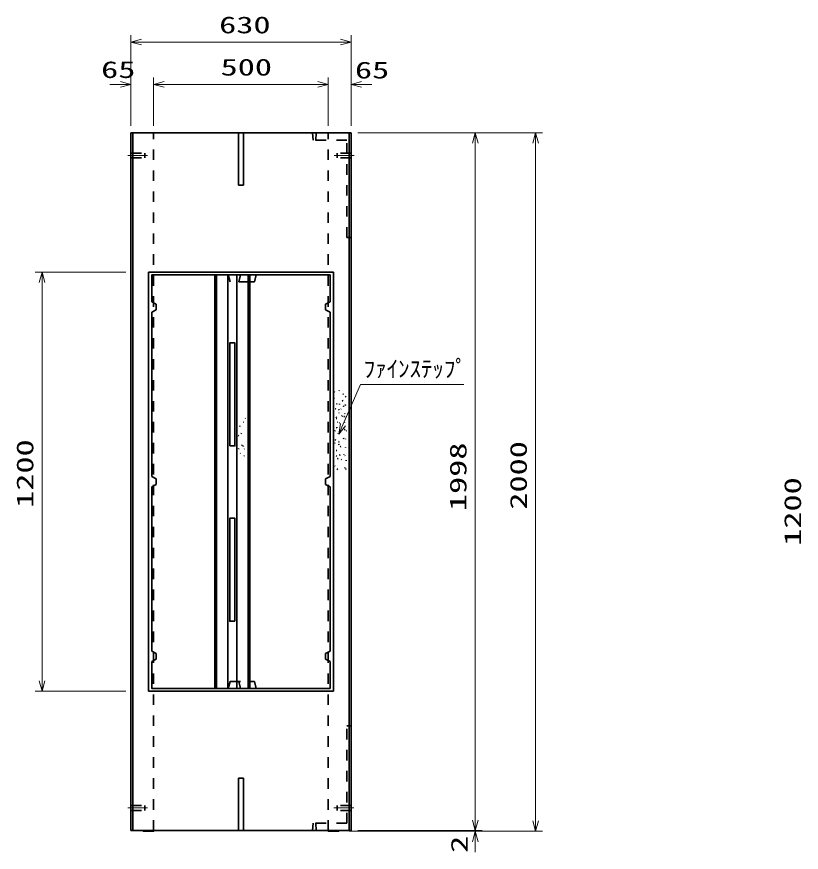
# Model space of a CAD drawing. Units: millimetres on the paper. Extents: x 0 to 841, y 0 to 594.
# Drawn here: x 299.5 to 411.8, y 266.4 to 386.1 of the extents above; entities that cross this region are included whole.
import ezdxf
from ezdxf.enums import TextEntityAlignment as Align

# ---------------------------------------------------------------- set-up
doc = ezdxf.new("R2010")
doc.units = ezdxf.units.MM
doc.linetypes.add('USER1', pattern=[3, 1.5, -1.5])
doc.linetypes.add('USER2', pattern=[18.5, 12, -1.5, 3.5, -1.5])
for name, color, linetype, lineweight in [('D-BMK（構造物基準線）', 2, 'USER2', 18), ('D-STR-DIM（寸法）', 7, 'Continuous', 13), ('D-STR-HTXT（旗上げ）', 7, 'Continuous', 13), ('D-STR（構造物）', 1, 'Continuous', 35)]:
    doc.layers.add(name, color=color, linetype=linetype, lineweight=lineweight)
doc.styles.add('ＭＳ ゴシック', font='')
doc.styles.get('ＭＳ ゴシック').set_extended_font_data('MS Gothic')

# ---------------------------------------------------------------- blocks, each defined once
blk = doc.blocks.new('_Open30')
at = {"color": 7, "linetype": 'Continuous', "lineweight": 13}
for p, q in [((-1, 0.2679), (0, 0)), ((0, 0), (-1, -0.2679)), ((0, 0), (-1, 0))]:
    blk.add_line(p, q, dxfattribs=at)

msp = doc.modelspace()

# ---------------------------------------------------------------- linework, layer by layer
at = {"layer": 'D-BMK（構造物基準線）'}
for p, q in [((315.383, 366.196), (318.233, 366.196)), ((347.808, 366.196), (344.958, 366.196)), ((315.383, 272.796), (318.233, 272.796)), ((344.883, 272.796), (347.733, 272.796))]:
    msp.add_line(p, q, dxfattribs=at)
at = {"layer": 'D-STR-DIM（寸法）'}
for p, q in [((315.846, 370.446), (315.846, 383.423)), ((347.346, 377.403), (347.346, 383.423)), ((317.346, 382.423), (345.846, 382.423)), ((315.846, 370.446), (315.846, 377.373)), ((319.096, 370.446), (319.096, 377.373)), ((319.096, 370.446), (319.096, 377.373)), ((344.096, 370.446), (344.096, 377.373)), ((344.096, 370.446), (344.096, 377.373)), ((347.346, 370.446), (347.346, 377.373)), ((314.346, 376.373), (312.846, 376.373)), ((320.596, 376.373), (342.596, 376.373)), ((320.596, 376.373), (322.096, 376.373)), ((342.596, 376.373), (341.096, 376.373)), ((348.846, 376.373), (350.346, 376.373)), ((348.346, 369.446), (366.135, 369.446)), ((364.698, 369.446), (374.775, 369.446)), ((365.135, 271.046), (365.135, 367.946)), ((373.775, 270.946), (373.775, 367.946)), ((315.096, 349.496), (302.132, 349.496)), ((303.132, 290.996), (303.132, 347.996)), ((315.096, 289.496), (302.132, 289.496)), ((365.135, 271.046), (365.135, 272.546)), ((347.096, 269.446), (366.135, 269.446)), ((348.346, 269.546), (366.135, 269.546)), ((348.346, 269.546), (366.135, 269.546)), ((363.698, 269.446), (374.775, 269.446)), ((365.135, 267.946), (365.135, 266.446))]:
    msp.add_line(p, q, dxfattribs=at)
at = {"layer": 'D-STR-HTXT（旗上げ）'}
msp.add_lwpolyline([(363.519, 333.405), (348.689, 333.405), (346.189, 327.654)], dxfattribs=at)
at = {"layer": 'D-STR（構造物）'}
for p, q in [((315.846, 269.546), (315.846, 369.446)), ((315.846, 369.446), (347.346, 369.446)), ((316.096, 269.546), (316.096, 369.446)), ((331.221, 369.446), (331.221, 361.946)), ((331.971, 369.446), (331.971, 361.946)), ((347.096, 269.546), (347.096, 369.446)), ((347.346, 269.546), (347.346, 369.446)), ((331.971, 361.946), (331.221, 361.946)), ((344.846, 349.496), (318.346, 349.496)), ((318.346, 349.496), (318.346, 289.496)), ((344.846, 289.496), (344.846, 349.496)), ((327.864, 349.121), (327.864, 289.871)), ((328.115, 349.121), (328.115, 289.871)), ((329.734, 349.121), (329.734, 289.871)), ((330.984, 349.121), (330.984, 289.871)), ((344.346, 349.121), (330.999, 349.121)), ((332.603, 349.121), (332.603, 289.871)), ((332.853, 349.121), (332.853, 289.871)), ((344.346, 345.249), (344.346, 349.121)), ((344.346, 345.249), (343.717, 344.885)), ((343.717, 344.885), (343.717, 344.112)), ((318.846, 343.749), (318.846, 320.246)), ((343.717, 344.112), (344.346, 343.749)), ((344.346, 320.246), (344.346, 343.749)), ((345.604, 332.524), (345.661, 332.572)), ((345.661, 332.572), (345.709, 332.515)), ((344.864, 331.494), (344.917, 331.441)), ((344.917, 331.441), (344.97, 331.494)), ((344.978, 332.349), (345.051, 332.329)), ((346.179, 332.018), (346.254, 332.018)), ((346.527, 331.633), (346.58, 331.686)), ((346.58, 331.686), (346.633, 331.633)), ((345.344, 330.622), (345.27, 330.635)), ((345.683, 330.55), (345.709, 330.621)), ((346.163, 331.085), (346.09, 331.066)), ((346.143, 331.158), (346.163, 331.085)), ((346.28, 330.248), (346.293, 330.322)), ((346.293, 330.322), (346.367, 330.309)), ((346.475, 330.448), (346.536, 330.491)), ((346.536, 330.491), (346.579, 330.43)), ((332.678, 329.103), (332.625, 329.156)), ((332.678, 329.103), (332.731, 329.156)), ((345.127, 329.948), (345.066, 329.905)), ((345.127, 329.948), (345.17, 329.887)), ((345.561, 329.772), (345.623, 329.815)), ((345.67, 329.345), (345.595, 329.351)), ((345.623, 329.815), (345.666, 329.753)), ((345.892, 329.875), (345.96, 329.906)), ((346.014, 328.928), (345.965, 328.986)), ((346.407, 329.196), (346.445, 329.261)), ((346.445, 329.261), (346.51, 329.224)), ((331.896, 328.013), (331.971, 328.02)), ((332.205, 328.52), (332.225, 328.593)), ((332.653, 328.396), (332.718, 328.434)), ((345.238, 328.535), (345.313, 328.535)), ((345.257, 328.706), (345.244, 328.78)), ((345.482, 328.013), (345.41, 327.994)), ((345.644, 327.976), (345.706, 327.933)), ((345.706, 327.933), (345.663, 327.872)), ((346.125, 328.871), (346.063, 328.828)), ((346.168, 328.809), (346.125, 328.871)), ((346.326, 328.021), (346.399, 328.034)), ((346.416, 328.818), (346.342, 328.831)), ((346.399, 328.034), (346.412, 327.96)), ((346.403, 328.744), (346.416, 328.818)), ((331.417, 327.399), (331.424, 327.473)), ((332.671, 327.306), (332.703, 327.238)), ((345.088, 326.817), (345.05, 326.752)), ((345.251, 327.198), (345.324, 327.217)), ((345.324, 327.217), (345.304, 327.289)), ((345.765, 326.65), (345.704, 326.607)), ((345.765, 326.65), (345.808, 326.589)), ((346.455, 326.966), (346.381, 326.953)), ((346.468, 326.892), (346.455, 326.966)), ((346.697, 326.795), (346.636, 326.838)), ((346.654, 326.734), (346.697, 326.795)), ((331.267, 326.061), (331.214, 326.114)), ((331.636, 326.362), (331.667, 326.43)), ((345.078, 325.407), (345.136, 325.456)), ((345.136, 325.456), (345.087, 325.513)), ((345.511, 326.461), (345.498, 326.387)), ((346.206, 325.663), (346.267, 325.706)), ((346.267, 325.706), (346.31, 325.645)), ((346.559, 325.654), (346.546, 325.58)), ((331.274, 324.234), (331.248, 324.164)), ((331.728, 324.699), (331.709, 324.771)), ((331.912, 324.611), (331.847, 324.574)), ((331.912, 324.611), (331.95, 324.546)), ((332.036, 324.142), (332.089, 324.195)), ((345.091, 324.993), (345.016, 324.999)), ((345.625, 324.849), (345.552, 324.829)), ((345.645, 325.222), (345.572, 325.242)), ((345.625, 325.15), (345.645, 325.222)), ((345.644, 324.776), (345.625, 324.849)), ((345.811, 324.491), (345.868, 324.539)), ((345.868, 324.539), (345.82, 324.597)), ((346.564, 324.457), (346.558, 324.382)), ((331.493, 323.588), (331.525, 323.52)), ((332.016, 323.164), (332.074, 323.212)), ((332.074, 323.212), (332.122, 323.155)), ((332.653, 323.65), (332.672, 323.723)), ((345.299, 323.167), (345.231, 323.199)), ((345.239, 323.946), (345.314, 323.946)), ((345.751, 323.338), (345.679, 323.358)), ((345.751, 323.338), (345.732, 323.266)), ((346.335, 323.336), (346.342, 323.411)), ((346.531, 323.183), (346.483, 323.241)), ((345.035, 321.79), (345.088, 321.737)), ((345.406, 322.81), (345.481, 322.803)), ((345.481, 322.803), (345.474, 322.729)), ((345.974, 322.655), (345.917, 322.607)), ((345.926, 322.713), (345.974, 322.655)), ((346.664, 322.498), (346.67, 322.573)), ((345.337, 321.315), (345.405, 321.283)), ((345.405, 321.283), (345.373, 321.215)), ((346.441, 321.452), (346.448, 321.527)), ((346.58, 321.251), (346.638, 321.299)), ((346.638, 321.299), (346.589, 321.357)), ((344.346, 320.246), (343.717, 319.883)), ((343.717, 319.883), (343.717, 319.109)), ((318.846, 318.746), (318.846, 295.243)), ((343.717, 319.109), (344.346, 318.746)), ((344.346, 295.243), (344.346, 318.746)), ((344.346, 295.243), (343.717, 294.88)), ((343.717, 294.88), (343.717, 294.106)), ((343.717, 294.106), (344.346, 293.743)), ((344.346, 289.871), (344.346, 293.743)), ((318.346, 289.496), (344.846, 289.496)), ((330.999, 289.871), (344.346, 289.871)), ((331.221, 277.046), (331.971, 277.046)), ((331.221, 269.546), (331.221, 277.046)), ((331.971, 269.546), (331.971, 277.046)), ((315.846, 269.546), (347.346, 269.546)), ((317.596, 269.446), (317.496, 269.546)), ((319.095, 269.446), (317.596, 269.446)), ((319.095, 269.446), (319.196, 269.546)), ((344.096, 269.446), (343.996, 269.546)), ((344.096, 269.446), (345.596, 269.446)), ((345.596, 269.446), (345.696, 269.546))]:
    msp.add_line(p, q, dxfattribs=at)
at = {"layer": 'D-STR（構造物）', "linetype": 'USER1'}
for p, q in [((319.096, 269.546), (319.096, 369.446)), ((341.935, 368.396), (341.854, 369.446)), ((342.301, 368.396), (342.374, 369.446)), ((344.096, 269.546), (344.096, 369.446)), ((346.771, 368.396), (341.935, 368.396)), ((346.771, 354.446), (346.771, 368.396)), ((315.846, 366.546), (317.846, 366.546)), ((317.846, 365.846), (317.846, 366.546)), ((347.346, 366.546), (345.346, 366.546)), ((345.346, 365.846), (345.346, 366.546)), ((315.846, 365.846), (317.846, 365.846)), ((347.346, 365.846), (345.346, 365.846)), ((346.771, 354.446), (347.346, 354.446)), ((331.279, 348.121), (331.529, 349.121)), ((331.529, 289.871), (331.279, 290.871)), ((346.771, 284.546), (347.346, 284.546)), ((346.771, 270.596), (346.771, 284.546)), ((315.846, 273.146), (317.846, 273.146)), ((317.846, 273.146), (317.846, 272.446)), ((347.346, 273.146), (345.346, 273.146)), ((345.346, 273.146), (345.346, 272.446)), ((315.846, 272.446), (317.846, 272.446)), ((347.346, 272.446), (345.346, 272.446)), ((341.935, 270.596), (341.854, 269.546)), ((346.771, 270.596), (341.935, 270.596)), ((342.301, 270.596), (342.374, 269.546))]:
    msp.add_line(p, q, dxfattribs=at)
at = {"layer": 'D-STR（構造物）'}
for points in [[(330.984, 349.121), (318.846, 349.121), (318.846, 345.249)], [(318.846, 345.249), (319.475, 344.885), (319.475, 344.112), (318.846, 343.749)], [(318.846, 320.246), (319.475, 319.883), (319.475, 319.109)], [(318.846, 320.246), (319.475, 319.883), (319.475, 319.109), (318.846, 318.746)], [(318.846, 293.743), (319.475, 294.106), (319.475, 294.88), (318.846, 295.243)], [(318.846, 293.743), (318.846, 289.871), (330.984, 289.871)]]:
    msp.add_lwpolyline(points, dxfattribs=at)
at = {"layer": 'D-STR（構造物）', "linetype": 'USER1'}
for points in [[(332.774, 348.121), (330.042, 348.121), (329.774, 349.122)], [(329.774, 289.87), (330.042, 290.871), (332.774, 290.871)]]:
    msp.add_lwpolyline(points, dxfattribs=at)
at = {"layer": 'D-STR（構造物）'}
for points in [[(332.732, 349.121), (332.774, 348.121), (333.511, 348.121), (333.762, 349.121)], [(329.984, 324.621), (330.734, 324.621), (330.734, 339.371), (329.984, 339.371)], [(330.734, 299.521), (330.734, 314.271), (329.984, 314.271), (329.984, 299.521)], [(332.774, 290.871), (332.732, 289.871), (333.762, 289.871), (333.511, 290.871)]]:
    msp.add_lwpolyline(points, close=True, dxfattribs=at)

# ---------------------------------------------------------------- block references
at = {"layer": 'D-STR-DIM（寸法）', "xscale": 1.5, "yscale": 1.5}
for p, rotation in [((315.846, 382.423), 180), ((319.096, 376.373), 180), ((319.096, 376.373), 180), ((347.346, 376.373), 180), ((365.135, 369.446), 90), ((373.775, 369.446), 90), ((303.132, 349.496), 90), ((303.132, 289.496), 270), ((365.135, 269.546), 270), ((365.135, 269.546), 270), ((373.775, 269.446), 270), ((365.135, 269.446), 90)]:
    msp.add_blockref('_Open30', p, dxfattribs=dict(at, rotation=rotation))
for p in [(347.346, 382.423), (315.846, 376.373), (344.096, 376.373), (344.096, 376.373)]:
    msp.add_blockref('_Open30', p, dxfattribs=at)
at = {"layer": 'D-STR-HTXT（旗上げ）', "xscale": 1.5, "yscale": 1.5, "rotation": 246.50838}
msp.add_blockref('_Open30', (345.592, 326.278), dxfattribs=at)

# ---------------------------------------------------------------- texts
at = {"layer": 'D-STR-DIM（寸法）', "style": 'ＭＳ ゴシック', "width": 1.5}
for s, p in [('630', (328.471, 382.96)), ('65', (311.577, 376.561)), ('500', (328.679, 376.91)), ('65', (347.911, 376.497))]:
    msp.add_text(s, height=2.405, dxfattribs=at).set_placement(p, align=Align.BOTTOM_LEFT)
for s, p in [('1200', (302.595, 315.746)), ('1998', (364.597, 315.288)), ('2000', (373.237, 315.488)), ('1200', (412.482, 310.317)), ('2', (364.772, 266.358))]:
    msp.add_text(s, height=2.405, rotation=90, dxfattribs=at).set_placement(p, align=Align.BOTTOM_LEFT)
at = {"layer": 'D-STR-HTXT（旗上げ）', "style": 'ＭＳ ゴシック'}
msp.add_text('ﾌｧｲﾝｽﾃｯﾌﾟ', height=2.405, dxfattribs=at).set_placement((349.168, 333.729), align=Align.BOTTOM_LEFT)

doc.saveas('drawing.dxf')
